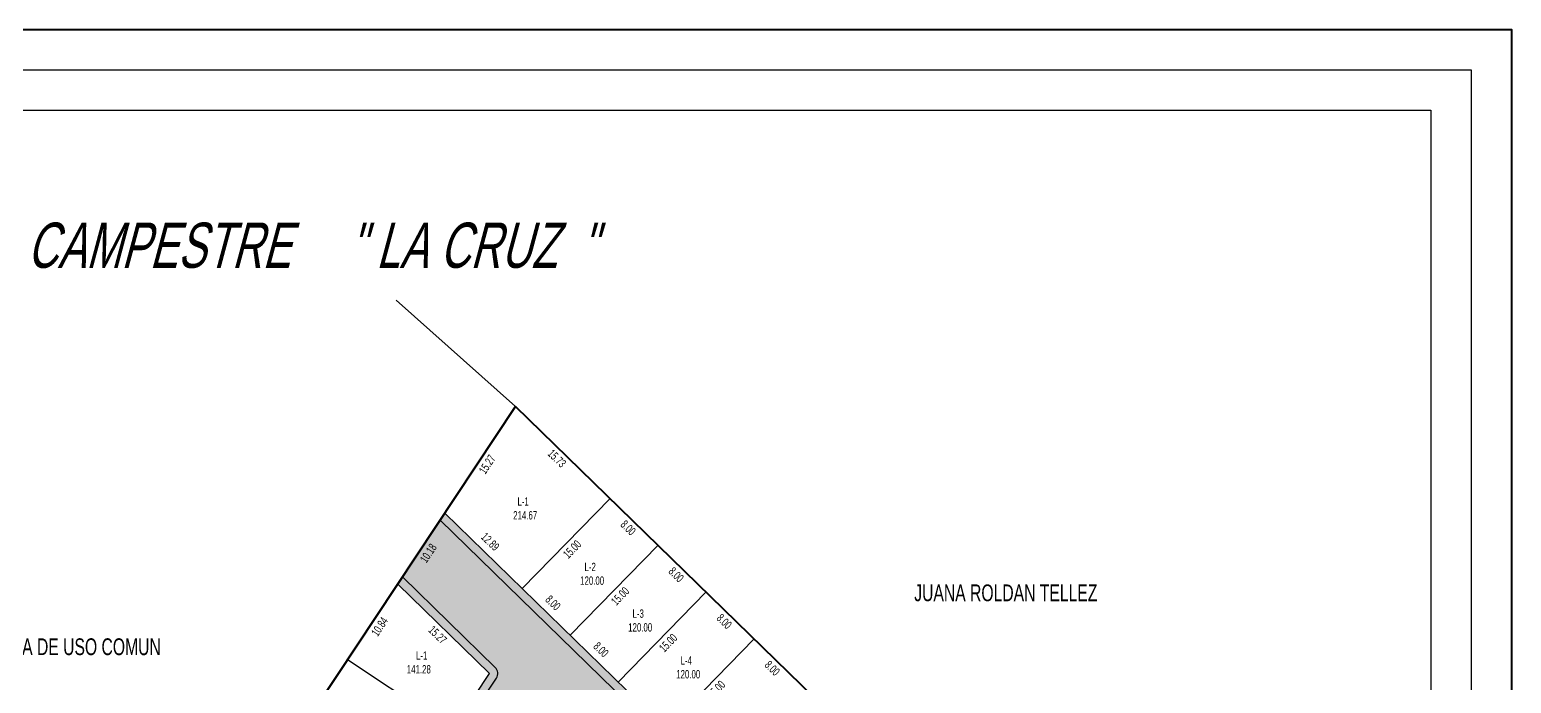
# Model space of a CAD drawing. Header units: millimetres. Extents: x 8819 to 9107, y 8608 to 9040.
# Drawn here: x 8930 to 9106.8, y 8961.7 to 9039.7 of the extents above; entities that cross this region are included whole.
import ezdxf
from ezdxf.enums import TextEntityAlignment as Align

# ---------------------------------------------------------------- set-up
doc = ezdxf.new("R2010")
doc.units = ezdxf.units.MM
for name, color, linetype in [('AREA VERDE', 3, 'Continuous'), ('AREAS', 7, 'Continuous'), ('COLOR BANQUETAS', 253, 'Continuous'), ('COLOR CALLES', 1, 'Continuous'), ('CVL_LOTIF_TX', 252, 'Continuous'), ('DISTANCIAS', 7, 'Continuous'), ('PIE DE PLANO', 7, 'Continuous')]:
    doc.layers.add(name, color=color, linetype=linetype)
doc.styles.add('COTAS', font='stylu.ttf', dxfattribs={"oblique": 15, "height": 0.5})
doc.styles.add('STYLUS', font='stylu.ttf')

# ---------------------------------------------------------------- blocks, each defined once
blk = doc.blocks.new('ARQ_MARG')
at = {"layer": 'Defpoints'}
blk.add_lwpolyline([(0, 0), (1, 0), (1, 1), (0, 1)], close=True, dxfattribs=at)

msp = doc.modelspace()

# ---------------------------------------------------------------- hatches: boundary and pattern name
at = {"layer": 'COLOR BANQUETAS'}
h = msp.add_hatch(color=256, dxfattribs=at)
h.dxf.hatch_style = 1
h.paths.add_polyline_path([(8979.57, 8981.99), (8979.01, 8981.14), (9069.16, 8893.29), (9069.81, 8894.05)])
h = msp.add_hatch(color=256, dxfattribs=at)
h.dxf.hatch_style = 1
h.paths.add_polyline_path([(8985.71, 8962.3, 0.36046), (8985.58, 8963.57), (8974.51, 8974.36), (8973.94, 8973.51), (8984.88, 8962.85), (8944.3, 8901.66), (8931.2, 8909.05), (8930.64, 8908.21), (8943.81, 8900.79, 0.393299), (8945.13, 8901.1)])
at = {"layer": 'COLOR CALLES'}
h = msp.add_hatch(color=256, dxfattribs=at)
h.dxf.hatch_style = 1
h.paths.add_polyline_path([(8974.6, 8929.59, -0.36046), (8974.46, 8930.86), (8991.33, 8956.3, -0.470091), (8992.86, 8956.47), (9046.1, 8904.59, -0.392847), (9046.17, 8903.23), (9026.81, 8880.2), (9035.36, 8877.94), (9051.82, 8897.52, -0.435908), (9053.28, 8897.59), (9064, 8887.15), (9069.16, 8893.29), (8979.01, 8981.14), (8974.51, 8974.36), (8985.58, 8963.57, -0.36046), (8985.71, 8962.3), (8945.13, 8901.1, -0.393299), (8943.81, 8900.79), (8930.64, 8908.21), (8926.17, 8901.46), (8939.03, 8893.81, -0.428711), (8939.36, 8892.4), (8918.95, 8861.62), (8929.6, 8861.73, -0.36046), (8929.46, 8863), (8946.34, 8888.45, -0.470091), (8947.87, 8888.61), (8994.48, 8843.18, -0.392847), (8994.55, 8841.83), (9001, 8849.5, -0.435908), (8999.54, 8849.43), (8952.1, 8895.66, -0.36046), (8951.96, 8896.93), (8968.84, 8922.38, -0.470091), (8970.37, 8922.54), (9020.29, 8873.89), (9025.35, 8880.13)])
h.paths.add_polyline_path([(9064.52, 8888.8), (9066.87, 8891.59), (9065.67, 8892.6), (9063.32, 8889.8)], flags=24)
h.paths.add_polyline_path([(8977.23, 8975.24), (8979.25, 8978.28), (8977.95, 8979.15), (8975.93, 8976.11)], flags=24)
h.paths.add_polyline_path([(8977.23, 8975.24), (8979.25, 8978.28), (8977.95, 8979.15), (8975.93, 8976.11)], flags=24)
h.paths.add_polyline_path([(8926.65, 8863.84), (8939.48, 8882.87), (8936.9, 8884.62), (8924.06, 8865.59)], flags=24)
h.paths.add_polyline_path([(8967.66, 8873.56), (8982.05, 8859.53), (8984.25, 8861.79), (8969.86, 8875.82)], flags=24)
h.paths.add_polyline_path([(8985.66, 8910.45), (9000.41, 8896.07), (9002.62, 8898.34), (8987.86, 8912.72)], flags=24)
h.paths.add_polyline_path([(9014.07, 8938.92), (9029.84, 8923.54), (9032.04, 8925.8), (9016.27, 8941.18)], flags=24)

# ---------------------------------------------------------------- linework, layer by layer
for p, q in [((8999.27, 8983.73), (8988.8, 8972.99)), ((8979.57, 8981.99), (9069.81, 8894.05)), ((9005, 8978.15), (8994.53, 8967.41)), ((8973.94, 8973.51), (8984.88, 8962.85)), ((9010.73, 8972.57), (9000.26, 8961.83)), ((9016.46, 8966.98), (9005.99, 8956.24)), ((8944.3, 8901.66), (8984.88, 8962.85)), ((8980.46, 8956.19), (8967.96, 8964.48))]:
    msp.add_line(p, q)
at = {"color": 3, "lineweight": 40}
for points in [[(8988.01, 8994.71), (9079.48, 8905.57), (8888.75, 8678.66), (8847.88, 8783.4), (8925.61, 8900.62)], [(8931.2, 8909.05), (8988.01, 8994.71)]]:
    msp.add_lwpolyline(points, dxfattribs=at)
msp.add_lwpolyline([(8988.01, 8994.71), (9079.48, 8905.57)], close=True)
at = {"layer": 'AREA VERDE'}
for p, q in [((8988.01, 8994.71), (8973.77, 9007.38)), ((8931.2, 8909.05), (8988.01, 8994.71)), ((8988.01, 8994.71), (9079.48, 8905.57))]:
    msp.add_line(p, q, dxfattribs=at)
at = {"layer": 'COLOR BANQUETAS'}
for p, q in [((8979.01, 8981.14), (9069.16, 8893.29)), ((8974.51, 8974.36), (8985.58, 8963.57)), ((8945.13, 8901.1), (8985.71, 8962.3))]:
    msp.add_line(p, q, dxfattribs=at)
msp.add_arc((8984.88, 8962.85), 1, 326.4508, 45.7396, dxfattribs=at)
at = {"layer": 'PIE DE PLANO', "lineweight": 40}
msp.add_lwpolyline([(8818.81, 8607.66), (8818.81, 9039.66), (9106.81, 9039.66), (9106.81, 8607.66)], close=True, dxfattribs=at)
at = {"layer": 'PIE DE PLANO', "lineweight": 30}
for points in [[(8823.61, 8612.46), (8823.61, 9034.86), (9102.01, 9034.86), (9102.01, 8612.46)], [(8828.41, 8617.26), (8828.41, 9030.06), (9097.21, 9030.06), (9097.21, 8617.26)]]:
    msp.add_lwpolyline(points, close=True, dxfattribs=at)

# ---------------------------------------------------------------- block references
at = {"layer": 'Defpoints', "xscale": 432, "yscale": 288, "zscale": 432, "rotation": 89.99999999999999}
msp.add_blockref('ARQ_MARG', (9106.81, 8607.66), dxfattribs=at)

# ---------------------------------------------------------------- texts
at = {"layer": 'AREAS', "color": 252, "style": 'STYLUS', "width": 0.7}
for s, height, p in [('214.67', 1, (8989.15, 8981.72)), ('120.00', 1, (8997.14, 8973.93)), ('JUANA ROLDAN TELLEZ', 2, (9046.49, 8972.47)), ('120.00', 1, (9002.87, 8968.35)), ('AREA DE USO COMUN', 2, (8935.48, 8966.04)), ('141.28', 1, (8976.46, 8963.35)), ('120.00', 1, (9008.6, 8962.76))]:
    msp.add_text(s, height=height, dxfattribs=at).set_placement(p, align=Align.MIDDLE)
at = {"layer": 'CVL_LOTIF_TX', "color": 252, "style": 'STYLUS', "width": 0.7}
for s, p in [('L-1', (8988.91, 8983.36)), ('L-2', (8996.9, 8975.57)), ('L-3', (9002.63, 8969.99)), ('L-1', (8976.81, 8964.99)), ('L-4', (9008.36, 8964.4))]:
    msp.add_text(s, height=1, dxfattribs=at).set_placement(p, align=Align.MIDDLE)
at = {"layer": 'DISTANCIAS', "color": 252, "style": 'STYLUS', "width": 0.7}
for s, rotation, p in [('15.73', 315.7396, (8992.94, 8988.51)), ('15.73', 315.7396, (8992.94, 8988.51)), ('15.73', 315.7396, (8992.94, 8988.51)), ('15.73', 315.7396, (8992.94, 8988.51)), ('15.27', 56.4508, (8984.62, 8987.8)), ('15.27', 56.4508, (8984.62, 8987.8)), ('8.00', 315.7396, (9001.44, 8980.23)), ('8.00', 315.7396, (9001.44, 8980.23)), ('8.00', 315.7396, (9001.44, 8980.23)), ('8.00', 315.7396, (9001.44, 8980.23)), ('12.89', 315.7396, (8984.99, 8978.57)), ('15.00', 45.7396, (8994.75, 8977.67)), ('10.18', 56.4508, (8977.59, 8977.2)), ('10.18', 56.4508, (8977.59, 8977.2)), ('8.00', 315.7396, (9007.17, 8974.64)), ('8.00', 315.7396, (9007.17, 8974.64)), ('8.00', 315.7396, (9007.17, 8974.64)), ('8.00', 315.7396, (9007.17, 8974.64)), ('8.00', 315.7396, (8992.47, 8971.28)), ('15.00', 45.7396, (9000.48, 8972.08)), ('8.00', 315.7396, (9012.9, 8969.06)), ('8.00', 315.7396, (9012.9, 8969.06)), ('8.00', 315.7396, (9012.9, 8969.06)), ('8.00', 315.7396, (9012.9, 8969.06)), ('10.84', 56.4508, (8971.78, 8968.44)), ('10.84', 56.4508, (8971.78, 8968.44)), ('15.27', 315.7396, (8978.71, 8967.46)), ('8.00', 315.7396, (8998.2, 8965.7)), ('15.00', 45.7396, (9006.21, 8966.5)), ('8.00', 315.7396, (9018.63, 8963.48)), ('8.00', 315.7396, (9018.63, 8963.48)), ('8.00', 315.7396, (9018.63, 8963.48)), ('8.00', 315.7396, (9018.63, 8963.48)), ('15.00', 45.7396, (9011.94, 8960.92))]:
    msp.add_text(s, height=1, rotation=rotation, dxfattribs=at).set_placement(p, align=Align.MIDDLE)
at = {"layer": 'PIE DE PLANO', "color": 7, "lineweight": 13, "style": 'COTAS', "oblique": 15, "width": 0.7}
msp.add_text('DESARROLLO CAMPESTRE     " LA CRUZ  "', height=5.3943, dxfattribs=at).set_placement((8945.68, 9013.94), align=Align.MIDDLE)

doc.saveas('drawing.dxf')
